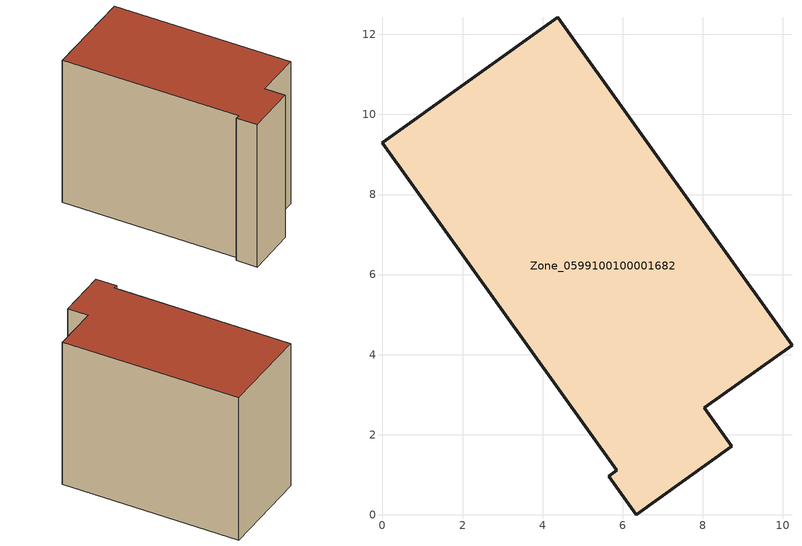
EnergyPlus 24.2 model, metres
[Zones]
Zone_0599100100001682
 floor ground (C_G): 5.65,0.97 5.85,1.11 0,9.3 4.38,12.43 10.23,4.24 8.04,2.67 8.72,1.71 6.34,0 z0
 wall outside (C_F): 5.85,1.11 5.65,0.97 6.34,0 8.72,1.71 8.04,2.67 10.23,4.24 4.38,12.43 0,9.3 5.85,1.11 z0:8.68
 roof outside (C_R): 4.38,12.43 0,9.3 5.85,1.11 5.65,0.97 6.34,0 8.72,1.71 8.04,2.67 10.23,4.24 z8.68
[BUILDING]
Pand.0599100100001682: North Axis=0; Terrain=City; Loads Convergence Tolerance Value=0.04; Temperature Convergence Tolerance Value=0.4; Solar Distribution=FullExterior; Maximum Number of Warmup Days=25; Minimum Number of Warmup Days=1
[Site:Location]
Rotterdam.The.Hague.AP_ZH_NLD Design_Conditions: Latitude=51.96; Longitude=4.45; Time Zone=1; Elevation=-4.5
[SITE:GROUNDTEMPERATURE:BUILDINGSURFACE]
18, 18, 18, 18, 18, 18, 18, 18, 18, 18, 18, 18
[MATERIAL] Thermal Absorptance=0.9; Solar Absorptance=0.7; Visible Absorptance=0.7
Name | Roughness | Thickness | Conductivity | Density | Specific Heat
G.TI.2006-2014 | MediumSmooth | 0.15 | 0.06 | 540 | 1210
F.TI.2006-2014 | Rough | 0.3 | 0.12 | 1920 | 840
R.TI.2006-2014 | MediumRough | 0.2 | 0.08 | 1500 | 1000
[CONSTRUCTION]
C_G: G.TI.2006-2014
C_F: F.TI.2006-2014
C_R: R.TI.2006-2014
[ZONE]
Zone_0599100100001682: Type=1; Multiplier=1; Ceiling Height=Autocalculate; Volume=Autocalculate; Floor Area=autocalculate; Part of Total Floor Area=Yes
[ZONEINFILTRATION:DESIGNFLOWRATE]
Infil_Zone_0599100100001682: Zone or ZoneList or Space or SpaceList=Zone_0599100100001682; Schedule=AlwaysOn; Design Flow Rate Calculation Method=Flow/Area; Flow Rate per Floor Area=0.0015; Constant Term Coefficient=1; Temperature Term Coefficient=0; Velocity Term Coefficient=0; Velocity Squared Term Coefficient=0
[HVACTEMPLATE:ZONE:IDEALLOADSAIRSYSTEM]
Zone_0599100100001682: Maximum Heating Supply Air Temperature=50; Minimum Cooling Supply Air Temperature=13; Maximum Heating Supply Air Humidity Ratio=0.0156; Minimum Cooling Supply Air Humidity Ratio=0.0077; Heating Limit=NoLimit; Cooling Limit=NoLimit; Dehumidification Control Type=ConstantSensibleHeatRatio; Cooling Sensible Heat Ratio=0.7; Dehumidification Setpoint=60; Humidification Control Type=None; Humidification Setpoint=30; Outdoor Air Method=None; Outdoor Air Flow Rate per Person=0.00944; Outdoor Air Flow Rate per Zone Floor Area=0; Outdoor Air Flow Rate per Zone=0; Demand Controlled Ventilation Type=None; Outdoor Air Economizer Type=NoEconomizer; Heat Recovery Type=None; Sensible Heat Recovery Effectiveness=0.7; Latent Heat Recovery Effectiveness=0.65
[ZONECONTROL:THERMOSTAT]
ThermostatControl_Zone_0599100100001682: Zone or ZoneList=Zone_0599100100001682; Control Type Schedule=DualSetpointControlType; Control 1=Thermostat_Zone_0599100100001682; Temperature Difference Between Cutout And Setpoint=0
[THERMOSTATSETPOINT:DUALSETPOINT]
Thermostat_Zone_0599100100001682: Heating Setpoint Temperature Schedule=HeatingSetpoint_Zone_0599100100001682; Cooling Setpoint Temperature Schedule=CoolingSetpoint_Zone_0599100100001682
[SCHEDULE:COMPACT]
HeatingSetpoint_Zone_0599100100001682: Through: 12/31, For: AllDays, Until: 24:00, 21
CoolingSetpoint_Zone_0599100100001682: Through: 12/31, For: AllDays, Until: 24:00, 24
DualSetpointControlType: Through: 12/31, For: AllDays, Until: 24:00, 4
AlwaysOn: Through: 12/31, For: AllDays, Until: 24:00, 1
